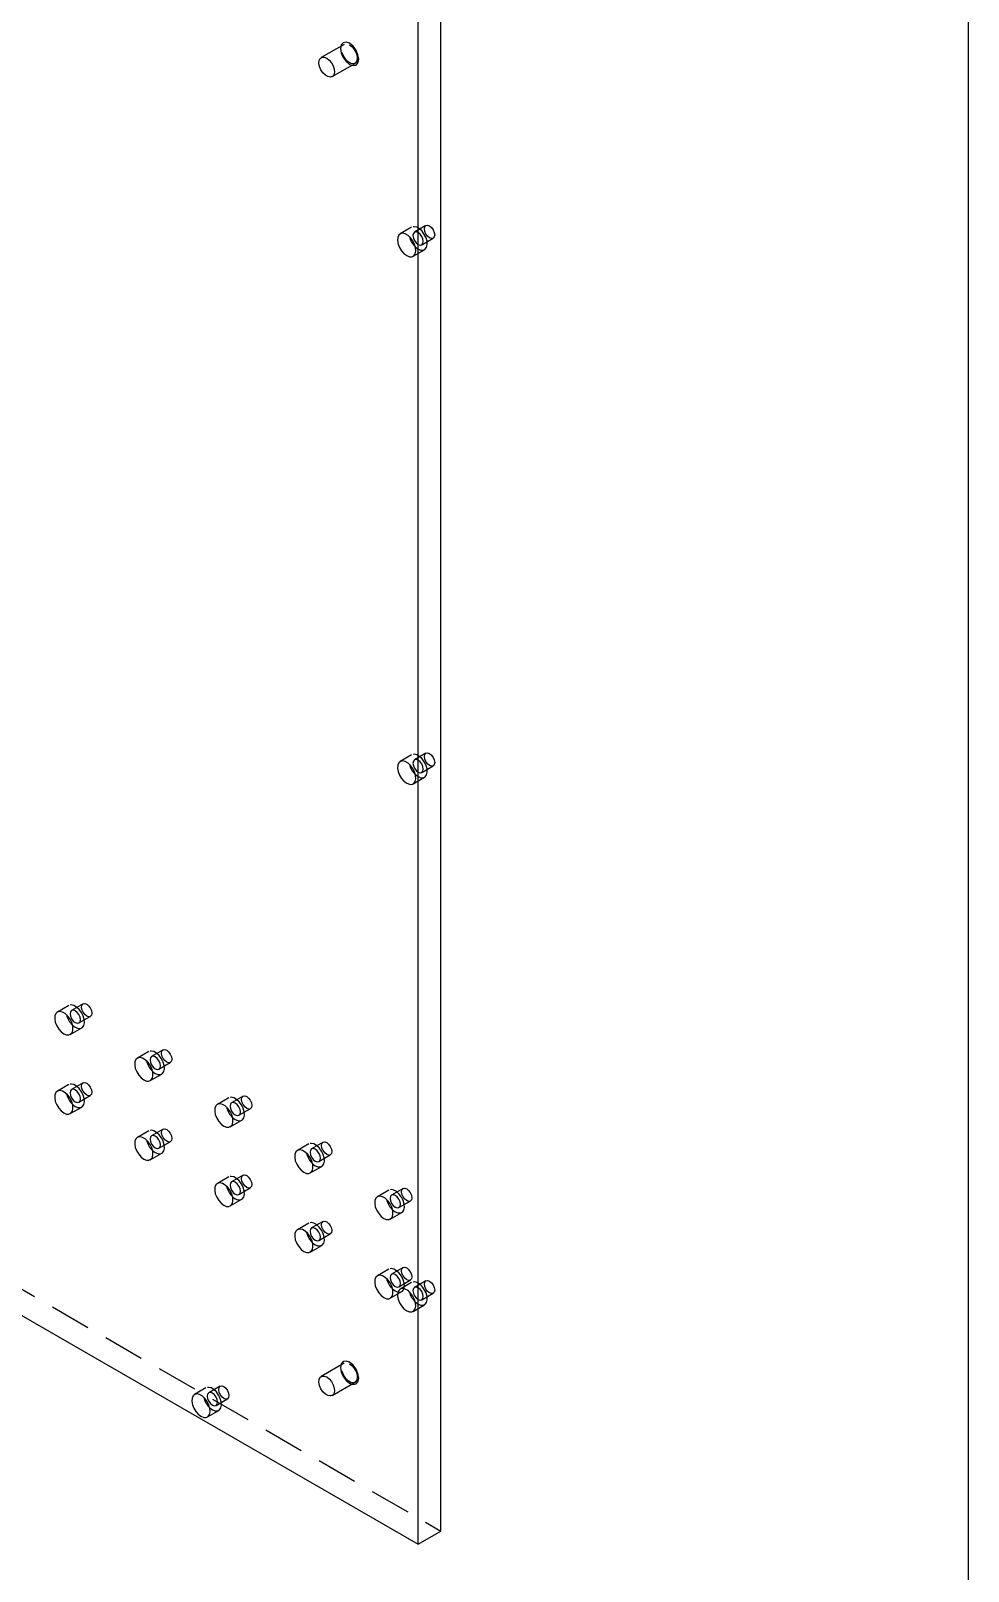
# Model space of a CAD drawing. Extents: x 2 to 292, y 3 to 207.
# Drawn here: x 263.2 to 292.2, y 114.99 to 162.68 of the extents above; entities that cross this region are included whole.
import ezdxf

# ---------------------------------------------------------------- set-up
doc = ezdxf.new("R2010")
doc.units = 0
doc.linetypes.add('SLD-实线', pattern=[0])
doc.linetypes.add('SLD-虚线', pattern=[1.905, 1.27, -0.635])
doc.layers.get('0').update_dxf_attribs({"linetype": 'CONTINUOUS'})
doc.layers.add('粗实线', color=7, linetype='SLD-实线')

msp = doc.modelspace()

# ---------------------------------------------------------------- linework, layer by layer
at = {"color": 7, "linetype": 'SLD-实线'}
for p, q in [((275.8935, 116.2373), (275.8935, 163.5967)), ((275.1864, 115.8291), (275.1864, 163.1885)), ((233.4671, 139.9132), (275.1864, 115.8291)), ((275.1864, 115.8291), (275.8935, 116.2373))]:
    msp.add_line(p, q, dxfattribs=at)
at = {"color": 7, "linetype": 'SLD-虚线'}
for p, q in [((272.8951, 162.2578), (272.188, 161.8496)), ((272.5279, 161.2607), (273.235, 161.6689)), ((274.9864, 156.5943), (274.6328, 156.3901)), ((275.4274, 156.6468), (275.0739, 156.4427)), ((275.2989, 156.053), (275.6524, 156.2571)), ((275.0328, 155.6973), (275.3864, 155.9014)), ((234.1742, 140.3214), (275.8935, 116.2373)), ((274.9864, 140.2634), (274.6328, 140.0593)), ((275.4274, 140.316), (275.0739, 140.1119)), ((275.2989, 139.7222), (275.6524, 139.9263)), ((275.0328, 139.3665), (275.3864, 139.5706)), ((264.3798, 132.5053), (264.0262, 132.3012)), ((264.8208, 132.5578), (264.4673, 132.3537)), ((264.6923, 131.964), (265.0458, 132.1681)), ((264.4262, 131.6084), (264.7797, 131.8125)), ((267.2957, 131.1291), (266.9421, 130.925)), ((266.8547, 131.0766), (266.5011, 130.8725)), ((267.1671, 130.5353), (267.5207, 130.7394)), ((266.9011, 130.1796), (267.2546, 130.3837)), ((264.3798, 130.0557), (264.0262, 129.8516)), ((264.8208, 130.1082), (264.4673, 129.9041)), ((264.6923, 129.5144), (265.0458, 129.7185)), ((269.7706, 129.7004), (269.417, 129.4963)), ((264.4262, 129.1587), (264.7797, 129.3628)), ((269.3295, 129.6479), (268.976, 129.4438)), ((269.642, 129.1066), (269.9956, 129.3107)), ((269.3759, 128.7509), (269.7295, 128.955)), ((266.8547, 128.627), (266.5011, 128.4229)), ((267.2957, 128.6795), (266.9421, 128.4754)), ((267.1671, 128.0857), (267.5207, 128.2898)), ((272.2454, 128.2717), (271.8919, 128.0676)), ((266.9011, 127.73), (267.2546, 127.9341)), ((271.8044, 128.2192), (271.4508, 128.0151)), ((272.1169, 127.6779), (272.4704, 127.882)), ((271.8508, 127.3222), (272.2044, 127.5263)), ((269.3295, 127.1983), (268.976, 126.9941)), ((269.7706, 127.2508), (269.417, 127.0467)), ((269.642, 126.657), (269.9956, 126.8611)), ((274.7203, 126.843), (274.3668, 126.6389)), ((269.3759, 126.3013), (269.7295, 126.5054)), ((274.2793, 126.7904), (273.9257, 126.5863)), ((274.5917, 126.2492), (274.9453, 126.4533)), ((274.3257, 125.8935), (274.6792, 126.0976)), ((271.8044, 125.7695), (271.4508, 125.5654)), ((272.2454, 125.8221), (271.8919, 125.618)), ((272.1169, 125.2283), (272.4704, 125.4324)), ((271.8508, 124.8726), (272.2044, 125.0767)), ((274.2793, 124.3408), (273.9257, 124.1367)), ((274.7203, 124.3934), (274.3668, 124.1893)), ((274.5917, 123.7995), (274.9453, 124.0036)), ((275.4274, 123.9852), (275.0739, 123.7811)), ((274.3257, 123.4439), (274.6792, 123.648)), ((274.9864, 123.9326), (274.6328, 123.7285)), ((275.2989, 123.3913), (275.6524, 123.5954)), ((275.0328, 123.0357), (275.3864, 123.2398)), ((272.8951, 121.4308), (272.188, 121.0226)), ((268.6224, 120.6659), (268.2689, 120.4618)), ((269.0635, 120.7184), (268.7099, 120.5143)), ((272.5279, 120.4337), (273.235, 120.8419)), ((268.9349, 120.1246), (269.2884, 120.3287)), ((268.6688, 119.7689), (269.0224, 119.973))]:
    msp.add_line(p, q, dxfattribs=at)
at = {"color": 7, "linetype": 'SLD-实线', "flags": 128}
for points in [[(273.065, 162.29), (272.9568, 162.3276), (272.865, 162.3098), (272.8037, 162.2392), (272.7822, 162.1266), (272.8037, 161.9892), (272.865, 161.8479), (272.9568, 161.7241), (273.065, 161.6367), (273.1733, 161.5991), (273.265, 161.6169), (273.3264, 161.6875), (273.3479, 161.8001), (273.3264, 161.9375), (273.265, 162.0788), (273.1733, 162.2026), (273.065, 162.29)], [(272.3579, 161.8328), (272.436, 161.7727), (272.5056, 161.689), (272.5592, 161.5908), (272.591, 161.4888), (272.5975, 161.3939), (272.5781, 161.3165), (272.5348, 161.265), (272.4724, 161.2449), (272.3975, 161.2585), (272.3184, 161.3042), (272.2435, 161.377), (272.1811, 161.4692), (272.1378, 161.5707), (272.1183, 161.6705), (272.1249, 161.7578), (272.1567, 161.8232), (272.2103, 161.8595), (272.2799, 161.8628), (272.3579, 161.8328)], [(274.8328, 155.7171), (274.9162, 155.6835), (274.9921, 155.6819), (275.0539, 155.7124), (275.0961, 155.7724), (275.1149, 155.8565), (275.1086, 155.9572), (275.0778, 156.0656), (275.0252, 156.1721), (274.9555, 156.2672), (274.875, 156.3424), (274.7907, 156.391), (274.7101, 156.4088), (274.6404, 156.3942), (274.5879, 156.3484), (274.5571, 156.2756), (274.5508, 156.1821), (274.5695, 156.0764), (274.6117, 155.9677), (274.6735, 155.8658), (274.7494, 155.7798), (274.8328, 155.7171)], [(274.8328, 139.3863), (274.9162, 139.3527), (274.9921, 139.3511), (275.0539, 139.3816), (275.0961, 139.4416), (275.1149, 139.5257), (275.1086, 139.6264), (275.0778, 139.7348), (275.0252, 139.8413), (274.9555, 139.9363), (274.875, 140.0115), (274.7907, 140.0602), (274.7101, 140.078), (274.6404, 140.0634), (274.5879, 140.0176), (274.5571, 139.9448), (274.5508, 139.8513), (274.5695, 139.7456), (274.6117, 139.6369), (274.6735, 139.535), (274.7494, 139.4489), (274.8328, 139.3863)], [(264.2262, 131.6282), (264.3096, 131.5945), (264.3855, 131.5929), (264.4473, 131.6235), (264.4895, 131.6835), (264.5083, 131.7675), (264.502, 131.8683), (264.4712, 131.9767), (264.4186, 132.0831), (264.3489, 132.1782), (264.2684, 132.2534), (264.1841, 132.3021), (264.1035, 132.3199), (264.0338, 132.3053), (263.9813, 132.2595), (263.9505, 132.1866), (263.9442, 132.0932), (263.9629, 131.9874), (264.0051, 131.8788), (264.0669, 131.7769), (264.1428, 131.6908), (264.2262, 131.6282)], [(266.7011, 130.1995), (266.7845, 130.1658), (266.8604, 130.1642), (266.9222, 130.1948), (266.9644, 130.2547), (266.9831, 130.3388), (266.9768, 130.4396), (266.946, 130.548), (266.8935, 130.6544), (266.8238, 130.7495), (266.7432, 130.8247), (266.6589, 130.8734), (266.5784, 130.8912), (266.5087, 130.8766), (266.4561, 130.8308), (266.4253, 130.7579), (266.419, 130.6645), (266.4378, 130.5587), (266.4799, 130.4501), (266.5418, 130.3482), (266.6177, 130.2621), (266.7011, 130.1995)], [(264.2262, 129.1785), (264.3096, 129.1449), (264.3855, 129.1433), (264.4473, 129.1739), (264.4895, 129.2338), (264.5083, 129.3179), (264.502, 129.4187), (264.4712, 129.5271), (264.4186, 129.6335), (264.3489, 129.7286), (264.2684, 129.8038), (264.1841, 129.8525), (264.1035, 129.8703), (264.0338, 129.8556), (263.9813, 129.8099), (263.9505, 129.737), (263.9442, 129.6436), (263.9629, 129.5378), (264.0051, 129.4292), (264.0669, 129.3273), (264.1428, 129.2412), (264.2262, 129.1785)], [(269.176, 128.7707), (269.2593, 128.7371), (269.3353, 128.7355), (269.3971, 128.7661), (269.4392, 128.826), (269.458, 128.9101), (269.4517, 129.0108), (269.4209, 129.1193), (269.3683, 129.2257), (269.2987, 129.3208), (269.2181, 129.396), (269.1338, 129.4447), (269.0532, 129.4625), (268.9836, 129.4478), (268.931, 129.4021), (268.9002, 129.3292), (268.8939, 129.2358), (268.9127, 129.13), (268.9548, 129.0214), (269.0166, 128.9195), (269.0926, 128.8334), (269.176, 128.7707)], [(266.7011, 127.7498), (266.7845, 127.7162), (266.8604, 127.7146), (266.9222, 127.7451), (266.9644, 127.8051), (266.9831, 127.8892), (266.9768, 127.9899), (266.946, 128.0983), (266.8935, 128.2048), (266.8238, 128.2999), (266.7432, 128.3751), (266.6589, 128.4237), (266.5784, 128.4416), (266.5087, 128.4269), (266.4561, 128.3812), (266.4253, 128.3083), (266.419, 128.2149), (266.4378, 128.1091), (266.4799, 128.0005), (266.5418, 127.8986), (266.6177, 127.8125), (266.7011, 127.7498)], [(271.6508, 127.342), (271.7342, 127.3084), (271.8102, 127.3068), (271.872, 127.3373), (271.9141, 127.3973), (271.9329, 127.4814), (271.9266, 127.5821), (271.8958, 127.6905), (271.8432, 127.797), (271.7736, 127.8921), (271.693, 127.9673), (271.6087, 128.0159), (271.5281, 128.0338), (271.4585, 128.0191), (271.4059, 127.9734), (271.3751, 127.9005), (271.3688, 127.8071), (271.3875, 127.7013), (271.4297, 127.5927), (271.4915, 127.4908), (271.5675, 127.4047), (271.6508, 127.342)], [(269.176, 126.3211), (269.2593, 126.2875), (269.3353, 126.2859), (269.3971, 126.3164), (269.4392, 126.3764), (269.458, 126.4605), (269.4517, 126.5612), (269.4209, 126.6696), (269.3683, 126.7761), (269.2987, 126.8712), (269.2181, 126.9464), (269.1338, 126.995), (269.0532, 127.0128), (268.9836, 126.9982), (268.931, 126.9524), (268.9002, 126.8796), (268.8939, 126.7861), (268.9127, 126.6804), (268.9548, 126.5717), (269.0166, 126.4698), (269.0926, 126.3838), (269.176, 126.3211)], [(274.1257, 125.9133), (274.2091, 125.8797), (274.285, 125.8781), (274.3468, 125.9086), (274.389, 125.9686), (274.4078, 126.0527), (274.4015, 126.1534), (274.3707, 126.2618), (274.3181, 126.3683), (274.2484, 126.4633), (274.1679, 126.5386), (274.0836, 126.5872), (274.003, 126.605), (273.9333, 126.5904), (273.8808, 126.5446), (273.85, 126.4718), (273.8437, 126.3783), (273.8624, 126.2726), (273.9046, 126.1639), (273.9664, 126.062), (274.0423, 125.9759), (274.1257, 125.9133)], [(271.6508, 124.8924), (271.7342, 124.8588), (271.8102, 124.8572), (271.872, 124.8877), (271.9141, 124.9477), (271.9329, 125.0318), (271.9266, 125.1325), (271.8958, 125.2409), (271.8432, 125.3474), (271.7736, 125.4424), (271.693, 125.5176), (271.6087, 125.5663), (271.5281, 125.5841), (271.4585, 125.5695), (271.4059, 125.5237), (271.3751, 125.4509), (271.3688, 125.3574), (271.3875, 125.2517), (271.4297, 125.143), (271.4915, 125.0411), (271.5675, 124.955), (271.6508, 124.8924)], [(274.1257, 123.4637), (274.2091, 123.4301), (274.285, 123.4285), (274.3468, 123.459), (274.389, 123.519), (274.4078, 123.6031), (274.4015, 123.7038), (274.3707, 123.8122), (274.3181, 123.9187), (274.2484, 124.0137), (274.1679, 124.0889), (274.0836, 124.1376), (274.003, 124.1554), (273.9333, 124.1408), (273.8808, 124.095), (273.85, 124.0222), (273.8437, 123.9287), (273.8624, 123.823), (273.9046, 123.7143), (273.9664, 123.6124), (274.0423, 123.5263), (274.1257, 123.4637)], [(274.8328, 123.0555), (274.9162, 123.0219), (274.9921, 123.0203), (275.0539, 123.0508), (275.0961, 123.1108), (275.1149, 123.1949), (275.1086, 123.2956), (275.0778, 123.404), (275.0252, 123.5105), (274.9555, 123.6055), (274.875, 123.6807), (274.7907, 123.7294), (274.7101, 123.7472), (274.6404, 123.7326), (274.5879, 123.6868), (274.5571, 123.614), (274.5508, 123.5205), (274.5695, 123.4148), (274.6117, 123.3061), (274.6735, 123.2042), (274.7494, 123.1181), (274.8328, 123.0555)], [(273.065, 121.4629), (272.9568, 121.5006), (272.865, 121.4827), (272.8037, 121.4122), (272.7822, 121.2996), (272.8037, 121.1622), (272.865, 121.0208), (272.9568, 120.897), (273.065, 120.8097), (273.1733, 120.7721), (273.265, 120.7899), (273.3264, 120.8605), (273.3479, 120.973), (273.3264, 121.1104), (273.265, 121.2518), (273.1733, 121.3756), (273.065, 121.4629)], [(272.3579, 121.0057), (272.436, 120.9456), (272.5056, 120.8619), (272.5592, 120.7638), (272.591, 120.6617), (272.5975, 120.5669), (272.5781, 120.4895), (272.5348, 120.438), (272.4724, 120.4179), (272.3975, 120.4314), (272.3184, 120.4771), (272.2435, 120.55), (272.1811, 120.6422), (272.1378, 120.7437), (272.1183, 120.8435), (272.1249, 120.9308), (272.1567, 120.9961), (272.2103, 121.0324), (272.2799, 121.0358), (272.3579, 121.0057)], [(268.4689, 119.7887), (268.5522, 119.7551), (268.6282, 119.7535), (268.69, 119.784), (268.7321, 119.844), (268.7509, 119.9281), (268.7446, 120.0288), (268.7138, 120.1372), (268.6612, 120.2437), (268.5916, 120.3388), (268.511, 120.414), (268.4267, 120.4626), (268.3461, 120.4805), (268.2765, 120.4658), (268.2239, 120.4201), (268.1931, 120.3472), (268.1868, 120.2538), (268.2056, 120.148), (268.2477, 120.0394), (268.3095, 119.9375), (268.3855, 119.8514), (268.4689, 119.7887)]]:
    msp.add_lwpolyline(points, dxfattribs=at)
at = {"color": 7, "linetype": 'SLD-虚线', "flags": 128}
for points in [[(273.065, 162.241), (273.1431, 162.1809), (273.2127, 162.0972), (273.2663, 161.999), (273.2981, 161.897), (273.3046, 161.8021), (273.2852, 161.7247), (273.2419, 161.6732), (273.1795, 161.6531), (273.1046, 161.6667), (273.0255, 161.7124), (272.9506, 161.7852), (272.8882, 161.8774), (272.8449, 161.9789), (272.8255, 162.0787), (272.832, 162.166), (272.8638, 162.2314), (272.9174, 162.2677), (272.987, 162.271), (273.065, 162.241)], [(275.1032, 155.9837), (275.1864, 155.9212), (275.2697, 155.8876), (275.3457, 155.886), (275.4075, 155.9165), (275.4497, 155.9765), (275.4684, 156.0606), (275.4621, 156.1613), (275.4313, 156.2697), (275.3787, 156.3762), (275.3091, 156.4713), (275.2285, 156.5465), (275.1442, 156.5951), (275.0636, 156.6129), (274.994, 156.5983), (274.9414, 156.5525), (274.9106, 156.4797), (274.9043, 156.3862), (274.916, 156.3079)], [(275.1864, 156.0641), (275.2473, 156.0429), (275.2989, 156.053), (275.3334, 156.0927), (275.3455, 156.156), (275.3334, 156.2333), (275.2989, 156.3128), (275.2473, 156.3824), (275.1864, 156.4316), (275.1255, 156.4527), (275.0739, 156.4427), (275.0394, 156.403), (275.0273, 156.3397), (275.0394, 156.2624), (275.0739, 156.1829), (275.1255, 156.1132), (275.1864, 156.0641)], [(275.5399, 156.6357), (275.6008, 156.5865), (275.6524, 156.5169), (275.6869, 156.4374), (275.699, 156.3601), (275.6869, 156.2968), (275.6524, 156.2571), (275.6008, 156.247), (275.5399, 156.2682), (275.479, 156.3173), (275.4274, 156.387), (275.3929, 156.4665), (275.3808, 156.5438), (275.3929, 156.6071), (275.4274, 156.6468), (275.479, 156.6568), (275.5399, 156.6357)], [(275.1032, 139.6529), (275.1864, 139.5904), (275.2697, 139.5568), (275.3457, 139.5552), (275.4075, 139.5857), (275.4497, 139.6457), (275.4684, 139.7298), (275.4621, 139.8305), (275.4313, 139.9389), (275.3787, 140.0454), (275.3091, 140.1404), (275.2285, 140.2156), (275.1442, 140.2643), (275.0636, 140.2821), (274.994, 140.2675), (274.9414, 140.2217), (274.9106, 140.1489), (274.9043, 140.0554), (274.916, 139.977)], [(275.5399, 140.3048), (275.6008, 140.2557), (275.6524, 140.1861), (275.6869, 140.1066), (275.699, 140.0293), (275.6869, 139.966), (275.6524, 139.9263), (275.6008, 139.9162), (275.5399, 139.9374), (275.479, 139.9865), (275.4274, 140.0562), (275.3929, 140.1357), (275.3808, 140.213), (275.3929, 140.2763), (275.4274, 140.316), (275.479, 140.326), (275.5399, 140.3048)], [(275.1864, 139.7333), (275.2473, 139.7121), (275.2989, 139.7222), (275.3334, 139.7619), (275.3455, 139.8252), (275.3334, 139.9025), (275.2989, 139.982), (275.2473, 140.0516), (275.1864, 140.1007), (275.1255, 140.1219), (275.0739, 140.1119), (275.0394, 140.0722), (275.0273, 140.0089), (275.0394, 139.9316), (275.0739, 139.852), (275.1255, 139.7824), (275.1864, 139.7333)], [(264.9333, 132.5467), (264.9942, 132.4976), (265.0458, 132.428), (265.0803, 132.3484), (265.0924, 132.2711), (265.0803, 132.2078), (265.0458, 132.1681), (264.9942, 132.1581), (264.9333, 132.1793), (264.8724, 132.2284), (264.8208, 132.298), (264.7863, 132.3775), (264.7742, 132.4548), (264.7863, 132.5181), (264.8208, 132.5578), (264.8724, 132.5679), (264.9333, 132.5467)], [(264.4965, 131.8948), (264.5798, 131.8323), (264.6631, 131.7986), (264.7391, 131.797), (264.8009, 131.8276), (264.8431, 131.8876), (264.8618, 131.9716), (264.8555, 132.0724), (264.8247, 132.1808), (264.7721, 132.2872), (264.7025, 132.3823), (264.6219, 132.4575), (264.5376, 132.5062), (264.457, 132.524), (264.3874, 132.5094), (264.3348, 132.4636), (264.304, 132.3907), (264.2977, 132.2973), (264.3094, 132.2189)], [(264.5798, 131.9752), (264.6406, 131.954), (264.6923, 131.964), (264.7268, 132.0037), (264.7389, 132.067), (264.7268, 132.1443), (264.6923, 132.2238), (264.6406, 132.2935), (264.5798, 132.3426), (264.5189, 132.3638), (264.4673, 132.3537), (264.4328, 132.314), (264.4207, 132.2507), (264.4328, 132.1734), (264.4673, 132.0939), (264.5189, 132.0243), (264.5798, 131.9752)], [(267.4082, 131.118), (267.4691, 131.0689), (267.5207, 130.9992), (267.5552, 130.9197), (267.5673, 130.8424), (267.5552, 130.7791), (267.5207, 130.7394), (267.4691, 130.7294), (267.4082, 130.7505), (267.3473, 130.7997), (267.2957, 130.8693), (267.2612, 130.9488), (267.2491, 131.0261), (267.2612, 131.0894), (267.2957, 131.1291), (267.3473, 131.1392), (267.4082, 131.118)], [(266.9714, 130.466), (267.0546, 130.4036), (267.138, 130.3699), (267.214, 130.3683), (267.2758, 130.3989), (267.3179, 130.4588), (267.3367, 130.5429), (267.3304, 130.6437), (267.2996, 130.7521), (267.247, 130.8585), (267.1774, 130.9536), (267.0968, 131.0288), (267.0125, 131.0775), (266.9319, 131.0953), (266.8623, 131.0807), (266.8097, 131.0349), (266.7789, 130.962), (266.7726, 130.8686), (266.7843, 130.7902)], [(267.0546, 130.5464), (267.1155, 130.5253), (267.1671, 130.5353), (267.2016, 130.575), (267.2137, 130.6383), (267.2016, 130.7156), (267.1671, 130.7951), (267.1155, 130.8648), (267.0546, 130.9139), (266.9938, 130.9351), (266.9421, 130.925), (266.9076, 130.8853), (266.8955, 130.822), (266.9076, 130.7447), (266.9421, 130.6652), (266.9938, 130.5956), (267.0546, 130.5464)], [(264.4965, 129.4451), (264.5798, 129.3826), (264.6631, 129.349), (264.7391, 129.3474), (264.8009, 129.378), (264.8431, 129.4379), (264.8618, 129.522), (264.8555, 129.6228), (264.8247, 129.7312), (264.7721, 129.8376), (264.7025, 129.9327), (264.6219, 130.0079), (264.5376, 130.0566), (264.457, 130.0744), (264.3874, 130.0597), (264.3348, 130.014), (264.304, 129.9411), (264.2977, 129.8477), (264.3094, 129.7693)], [(264.5798, 129.5255), (264.6406, 129.5044), (264.6923, 129.5144), (264.7268, 129.5541), (264.7389, 129.6174), (264.7268, 129.6947), (264.6923, 129.7742), (264.6406, 129.8438), (264.5798, 129.893), (264.5189, 129.9141), (264.4673, 129.9041), (264.4328, 129.8644), (264.4207, 129.8011), (264.4328, 129.7238), (264.4673, 129.6443), (264.5189, 129.5747), (264.5798, 129.5255)], [(264.9333, 130.0971), (264.9942, 130.048), (265.0458, 129.9783), (265.0803, 129.8988), (265.0924, 129.8215), (265.0803, 129.7582), (265.0458, 129.7185), (264.9942, 129.7085), (264.9333, 129.7296), (264.8724, 129.7788), (264.8208, 129.8484), (264.7863, 129.9279), (264.7742, 130.0052), (264.7863, 130.0685), (264.8208, 130.1082), (264.8724, 130.1182), (264.9333, 130.0971)], [(269.8831, 129.6893), (269.944, 129.6401), (269.9956, 129.5705), (270.0301, 129.491), (270.0422, 129.4137), (270.0301, 129.3504), (269.9956, 129.3107), (269.944, 129.3007), (269.8831, 129.3218), (269.8222, 129.371), (269.7706, 129.4406), (269.7361, 129.5201), (269.724, 129.5974), (269.7361, 129.6607), (269.7706, 129.7004), (269.8222, 129.7104), (269.8831, 129.6893)], [(269.4463, 129.0373), (269.5295, 128.9748), (269.6129, 128.9412), (269.6888, 128.9396), (269.7506, 128.9702), (269.7928, 129.0301), (269.8116, 129.1142), (269.8053, 129.2149), (269.7745, 129.3234), (269.7219, 129.4298), (269.6522, 129.5249), (269.5717, 129.6001), (269.4874, 129.6488), (269.4068, 129.6666), (269.3371, 129.6519), (269.2846, 129.6062), (269.2538, 129.5333), (269.2475, 129.4399), (269.2592, 129.3615)], [(269.5295, 129.1177), (269.5904, 129.0966), (269.642, 129.1066), (269.6765, 129.1463), (269.6886, 129.2096), (269.6765, 129.2869), (269.642, 129.3664), (269.5904, 129.436), (269.5295, 129.4852), (269.4686, 129.5063), (269.417, 129.4963), (269.3825, 129.4566), (269.3704, 129.3933), (269.3825, 129.316), (269.417, 129.2365), (269.4686, 129.1669), (269.5295, 129.1177)], [(266.9714, 128.0164), (267.0546, 127.9539), (267.138, 127.9203), (267.214, 127.9187), (267.2758, 127.9492), (267.3179, 128.0092), (267.3367, 128.0933), (267.3304, 128.194), (267.2996, 128.3024), (267.247, 128.4089), (267.1774, 128.504), (267.0968, 128.5792), (267.0125, 128.6278), (266.9319, 128.6457), (266.8623, 128.631), (266.8097, 128.5853), (266.7789, 128.5124), (266.7726, 128.419), (266.7843, 128.3406)], [(267.0546, 128.0968), (267.1155, 128.0757), (267.1671, 128.0857), (267.2016, 128.1254), (267.2137, 128.1887), (267.2016, 128.266), (267.1671, 128.3455), (267.1155, 128.4151), (267.0546, 128.4643), (266.9938, 128.4854), (266.9421, 128.4754), (266.9076, 128.4357), (266.8955, 128.3724), (266.9076, 128.2951), (266.9421, 128.2156), (266.9938, 128.146), (267.0546, 128.0968)], [(267.4082, 128.6684), (267.4691, 128.6192), (267.5207, 128.5496), (267.5552, 128.4701), (267.5673, 128.3928), (267.5552, 128.3295), (267.5207, 128.2898), (267.4691, 128.2798), (267.4082, 128.3009), (267.3473, 128.3501), (267.2957, 128.4197), (267.2612, 128.4992), (267.2491, 128.5765), (267.2612, 128.6398), (267.2957, 128.6795), (267.3473, 128.6895), (267.4082, 128.6684)], [(272.3579, 128.2606), (272.4188, 128.2114), (272.4704, 128.1418), (272.5049, 128.0623), (272.517, 127.985), (272.5049, 127.9217), (272.4704, 127.882), (272.4188, 127.872), (272.3579, 127.8931), (272.2971, 127.9423), (272.2454, 128.0119), (272.211, 128.0914), (272.1988, 128.1687), (272.211, 128.232), (272.2454, 128.2717), (272.2971, 128.2817), (272.3579, 128.2606)], [(271.9212, 127.6086), (272.0044, 127.5461), (272.0878, 127.5125), (272.1637, 127.5109), (272.2255, 127.5414), (272.2677, 127.6014), (272.2864, 127.6855), (272.2801, 127.7862), (272.2493, 127.8946), (272.1968, 128.0011), (272.1271, 128.0962), (272.0465, 128.1714), (271.9622, 128.22), (271.8817, 128.2379), (271.812, 128.2232), (271.7594, 128.1775), (271.7286, 128.1046), (271.7223, 128.0112), (271.734, 127.9328)], [(272.0044, 127.689), (272.0653, 127.6679), (272.1169, 127.6779), (272.1514, 127.7176), (272.1635, 127.7809), (272.1514, 127.8582), (272.1169, 127.9377), (272.0653, 128.0073), (272.0044, 128.0565), (271.9435, 128.0776), (271.8919, 128.0676), (271.8574, 128.0279), (271.8453, 127.9646), (271.8574, 127.8873), (271.8919, 127.8078), (271.9435, 127.7382), (272.0044, 127.689)], [(269.4463, 126.5877), (269.5295, 126.5252), (269.6129, 126.4916), (269.6888, 126.49), (269.7506, 126.5205), (269.7928, 126.5805), (269.8116, 126.6646), (269.8053, 126.7653), (269.7745, 126.8737), (269.7219, 126.9802), (269.6522, 127.0753), (269.5717, 127.1505), (269.4874, 127.1991), (269.4068, 127.2169), (269.3371, 127.2023), (269.2846, 127.1565), (269.2538, 127.0837), (269.2475, 126.9902), (269.2592, 126.9119)], [(269.5295, 126.6681), (269.5904, 126.6469), (269.642, 126.657), (269.6765, 126.6967), (269.6886, 126.76), (269.6765, 126.8373), (269.642, 126.9168), (269.5904, 126.9864), (269.5295, 127.0356), (269.4686, 127.0567), (269.417, 127.0467), (269.3825, 127.007), (269.3704, 126.9437), (269.3825, 126.8664), (269.417, 126.7869), (269.4686, 126.7172), (269.5295, 126.6681)], [(269.8831, 127.2397), (269.944, 127.1905), (269.9956, 127.1209), (270.0301, 127.0414), (270.0422, 126.9641), (270.0301, 126.9008), (269.9956, 126.8611), (269.944, 126.851), (269.8831, 126.8722), (269.8222, 126.9213), (269.7706, 126.991), (269.7361, 127.0705), (269.724, 127.1478), (269.7361, 127.2111), (269.7706, 127.2508), (269.8222, 127.2608), (269.8831, 127.2397)], [(274.8328, 126.8318), (274.8937, 126.7827), (274.9453, 126.7131), (274.9798, 126.6336), (274.9919, 126.5563), (274.9798, 126.493), (274.9453, 126.4533), (274.8937, 126.4432), (274.8328, 126.4644), (274.7719, 126.5135), (274.7203, 126.5832), (274.6858, 126.6627), (274.6737, 126.74), (274.6858, 126.8033), (274.7203, 126.843), (274.7719, 126.853), (274.8328, 126.8318)], [(274.396, 126.1799), (274.4793, 126.1174), (274.5626, 126.0838), (274.6386, 126.0822), (274.7004, 126.1127), (274.7426, 126.1727), (274.7613, 126.2568), (274.755, 126.3575), (274.7242, 126.4659), (274.6716, 126.5724), (274.602, 126.6675), (274.5214, 126.7427), (274.4371, 126.7913), (274.3565, 126.8091), (274.2869, 126.7945), (274.2343, 126.7487), (274.2035, 126.6759), (274.1972, 126.5824), (274.2089, 126.504)], [(274.4793, 126.2603), (274.5401, 126.2391), (274.5918, 126.2492), (274.6262, 126.2889), (274.6384, 126.3522), (274.6262, 126.4295), (274.5918, 126.509), (274.5401, 126.5786), (274.4793, 126.6277), (274.4184, 126.6489), (274.3668, 126.6389), (274.3323, 126.5992), (274.3202, 126.5359), (274.3323, 126.4586), (274.3668, 126.3791), (274.4184, 126.3094), (274.4793, 126.2603)], [(271.9212, 125.159), (272.0044, 125.0965), (272.0878, 125.0629), (272.1637, 125.0613), (272.2255, 125.0918), (272.2677, 125.1518), (272.2864, 125.2359), (272.2801, 125.3366), (272.2493, 125.445), (272.1968, 125.5515), (272.1271, 125.6465), (272.0465, 125.7217), (271.9622, 125.7704), (271.8817, 125.7882), (271.812, 125.7736), (271.7594, 125.7278), (271.7286, 125.655), (271.7223, 125.5615), (271.734, 125.4831)], [(272.0044, 125.2394), (272.0653, 125.2182), (272.1169, 125.2283), (272.1514, 125.268), (272.1635, 125.3313), (272.1514, 125.4086), (272.1169, 125.4881), (272.0653, 125.5577), (272.0044, 125.6068), (271.9435, 125.628), (271.8919, 125.618), (271.8574, 125.5783), (271.8453, 125.515), (271.8574, 125.4377), (271.8919, 125.3582), (271.9435, 125.2885), (272.0044, 125.2394)], [(272.3579, 125.8109), (272.4188, 125.7618), (272.4704, 125.6922), (272.5049, 125.6127), (272.517, 125.5354), (272.5049, 125.4721), (272.4704, 125.4324), (272.4188, 125.4223), (272.3579, 125.4435), (272.2971, 125.4926), (272.2454, 125.5623), (272.211, 125.6418), (272.1988, 125.7191), (272.211, 125.7824), (272.2454, 125.8221), (272.2971, 125.8321), (272.3579, 125.8109)], [(274.396, 123.7303), (274.4793, 123.6678), (274.5626, 123.6342), (274.6386, 123.6326), (274.7004, 123.6631), (274.7426, 123.7231), (274.7613, 123.8072), (274.755, 123.9079), (274.7242, 124.0163), (274.6716, 124.1228), (274.602, 124.2178), (274.5214, 124.293), (274.4371, 124.3417), (274.3565, 124.3595), (274.2869, 124.3449), (274.2343, 124.2991), (274.2035, 124.2263), (274.1972, 124.1328), (274.2089, 124.0544)], [(274.4793, 123.8107), (274.5401, 123.7895), (274.5918, 123.7995), (274.6262, 123.8392), (274.6384, 123.9026), (274.6262, 123.9799), (274.5918, 124.0594), (274.5401, 124.129), (274.4793, 124.1781), (274.4184, 124.1993), (274.3668, 124.1893), (274.3323, 124.1496), (274.3202, 124.0862), (274.3323, 124.009), (274.3668, 123.9294), (274.4184, 123.8598), (274.4793, 123.8107)], [(274.8328, 124.3822), (274.8937, 124.3331), (274.9453, 124.2635), (274.9798, 124.184), (274.9919, 124.1067), (274.9798, 124.0433), (274.9453, 124.0037), (274.8937, 123.9936), (274.8328, 124.0148), (274.7719, 124.0639), (274.7203, 124.1335), (274.6858, 124.2131), (274.6737, 124.2904), (274.6858, 124.3537), (274.7203, 124.3934), (274.7719, 124.4034), (274.8328, 124.3822)], [(275.5399, 123.974), (275.6008, 123.9249), (275.6524, 123.8553), (275.6869, 123.7758), (275.699, 123.6985), (275.6869, 123.6351), (275.6524, 123.5954), (275.6008, 123.5854), (275.5399, 123.6066), (275.479, 123.6557), (275.4274, 123.7253), (275.3929, 123.8048), (275.3808, 123.8821), (275.3929, 123.9455), (275.4274, 123.9852), (275.479, 123.9952), (275.5399, 123.974)], [(275.1032, 123.3221), (275.1864, 123.2596), (275.2697, 123.226), (275.3457, 123.2244), (275.4075, 123.2549), (275.4497, 123.3149), (275.4684, 123.399), (275.4621, 123.4997), (275.4313, 123.6081), (275.3787, 123.7146), (275.3091, 123.8096), (275.2285, 123.8848), (275.1442, 123.9335), (275.0636, 123.9513), (274.994, 123.9367), (274.9414, 123.8909), (274.9106, 123.8181), (274.9043, 123.7246), (274.916, 123.6462)], [(275.1864, 123.4025), (275.2473, 123.3813), (275.2989, 123.3913), (275.3334, 123.431), (275.3455, 123.4944), (275.3334, 123.5717), (275.2989, 123.6512), (275.2473, 123.7208), (275.1864, 123.7699), (275.1255, 123.7911), (275.0739, 123.7811), (275.0394, 123.7414), (275.0273, 123.678), (275.0394, 123.6007), (275.0739, 123.5212), (275.1255, 123.4516), (275.1864, 123.4025)], [(273.065, 121.4139), (273.1431, 121.3538), (273.2127, 121.2701), (273.2663, 121.172), (273.2981, 121.0699), (273.3046, 120.9751), (273.2852, 120.8977), (273.2419, 120.8462), (273.1795, 120.8261), (273.1046, 120.8396), (273.0255, 120.8853), (272.9506, 120.9582), (272.8882, 121.0504), (272.8449, 121.1519), (272.8255, 121.2517), (272.832, 121.339), (272.8638, 121.4043), (272.9174, 121.4406), (272.987, 121.444), (273.065, 121.4139)], [(268.7392, 120.0553), (268.8224, 119.9928), (268.9058, 119.9592), (268.9817, 119.9576), (269.0435, 119.9881), (269.0857, 120.0481), (269.1045, 120.1322), (269.0982, 120.2329), (269.0674, 120.3413), (269.0148, 120.4478), (268.9451, 120.5429), (268.8646, 120.6181), (268.7803, 120.6667), (268.6997, 120.6846), (268.63, 120.6699), (268.5775, 120.6242), (268.5467, 120.5513), (268.5404, 120.4579), (268.5521, 120.3795)], [(269.176, 120.7073), (269.2368, 120.6581), (269.2885, 120.5885), (269.3229, 120.509), (269.3351, 120.4317), (269.3229, 120.3684), (269.2885, 120.3287), (269.2368, 120.3187), (269.176, 120.3398), (269.1151, 120.389), (269.0635, 120.4586), (269.029, 120.5381), (269.0169, 120.6154), (269.029, 120.6787), (269.0635, 120.7184), (269.1151, 120.7284), (269.176, 120.7073)], [(268.8224, 120.1357), (268.8833, 120.1146), (268.9349, 120.1246), (268.9694, 120.1643), (268.9815, 120.2276), (268.9694, 120.3049), (268.9349, 120.3844), (268.8833, 120.454), (268.8224, 120.5032), (268.7615, 120.5243), (268.7099, 120.5143), (268.6754, 120.4746), (268.6633, 120.4113), (268.6754, 120.334), (268.7099, 120.2545), (268.7615, 120.1848), (268.8224, 120.1357)]]:
    msp.add_lwpolyline(points, dxfattribs=at)
at = {"color": 7, "linetype": 'SLD-实线'}
for centre, radius, start, end in [((275.5487, 156.457), 0.65, 193.26431, 226.7301), ((275.5485, 140.1261), 0.6498, 193.25842, 226.73612), ((264.9394, 132.3665), 0.647, 193.18589, 226.80871), ((267.4143, 130.9378), 0.6471, 193.18651, 226.80809), ((264.9421, 129.9184), 0.65, 193.26389, 226.73071), ((269.8892, 129.5091), 0.6471, 193.18654, 226.80825), ((267.4169, 128.4897), 0.65, 193.2645, 226.7301), ((272.364, 128.0804), 0.6471, 193.18666, 226.80813), ((269.8918, 127.061), 0.65, 193.26453, 226.73026), ((274.8405, 126.6526), 0.6488, 193.23412, 226.76048), ((272.3667, 125.6323), 0.65, 193.26465, 226.73014), ((274.8433, 124.2045), 0.6518, 193.31371, 226.68089), ((275.5487, 123.7954), 0.65, 193.2645, 226.7301), ((269.1821, 120.5271), 0.6471, 193.18702, 226.80795)]:
    msp.add_arc(centre, radius, start, end, dxfattribs=at)
at = {"layer": '粗实线', "color": 5}
msp.add_line((292.2034, 206.5709), (292.2034, 3.096), dxfattribs=at)

doc.saveas('drawing.dxf')
